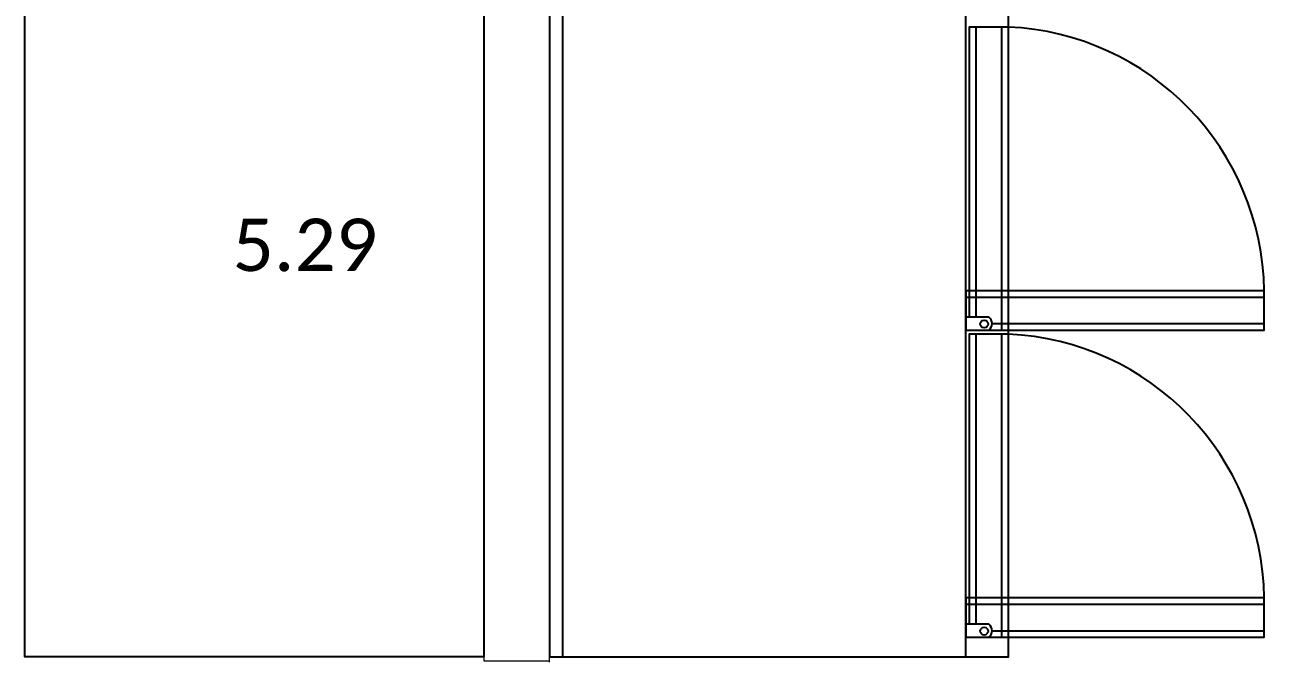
# Model space of a CAD drawing. Header units: millimetres. Extents: x -10496 to -5455, y -188 to 7293.
# Drawn here: x -6560.7 to -6371.7, y 3607.9 to 3705 of the extents above; entities that cross this region are included whole.
import ezdxf

# ---------------------------------------------------------------- set-up
doc = ezdxf.new("R2010")
doc.units = ezdxf.units.MM
doc.layers.add('alçıpan', color=12, linetype='Continuous', lineweight=20)
doc.layers.add('Kıtc-002 Çizgi', color=7, linetype='Continuous')
doc.layers.add('Kıtc-008 Rakam', color=1, linetype='Continuous')
doc.styles.get("Standard").update_dxf_attribs({"font": 'calibri.ttf', "height": 15})

# ---------------------------------------------------------------- blocks, each defined once
blk = doc.blocks.new('A$C4C105235')
at = {"layer": 'Kıtc-002 Çizgi'}
for points in [[(2, 3), (2, 6.5), (0, 6.5), (0, 3)], [(0, 6), (0, 0), (46.2, 0), (46.2, 6), (2, 6)], [(0, 5), (0, 1), (46.2, 1), (46.2, 5), (2, 5)]]:
    blk.add_lwpolyline(points, dxfattribs=at)
blk.add_circle((0.93, 3.71), 0.596, dxfattribs=at)
blk.add_arc((1, 3.75), 1.25, 216.8699, 323.1301, dxfattribs=at)
blk = doc.blocks.new('A$C512F5FE0')
at = {"layer": 'Kıtc-002 Çizgi'}
for p, q in [((209.98, 107), (32.48, 107)), ((32.48, 45.5), (209.98, 45.5))]:
    blk.add_line(p, q, dxfattribs=at)
blk.add_lwpolyline([(209.98, 39), (209.98, 109), (32.48, 109), (32.48, 39)], close=True, dxfattribs=at)
at = {"layer": 'Kıtc-002 Çizgi', "color": 251}
for points in [[(41.48, 45.5), (35.48, 45.5), (35.48, 0), (41.48, 0), (41.48, 45.5)], [(36.48, 41.5), (36.48, 0), (40.48, 0), (40.48, 45.5)], [(88.28, 45.5), (82.28, 45.5), (82.28, 0), (88.28, 0), (88.28, 45.5)], [(83.28, 41.5), (83.28, 0), (87.28, 0), (87.28, 45.5)]]:
    blk.add_lwpolyline(points, dxfattribs=at)
for centre in [(40.86, 40.86), (87.66, 40.86)]:
    blk.add_arc(centre, 40.86, 270.8691, 357.3948, dxfattribs=at)
for p in [(35.48, 39), (82.28, 39)]:
    blk.add_blockref('A$C4C105235', p, dxfattribs=at)

msp = doc.modelspace()

# ---------------------------------------------------------------- linework, layer by layer
at = {"elevation": 0.01}
msp.add_lwpolyline([(-6560.67, 3786.34), (-6490.67, 3786.34), (-6490.67, 3608.7), (-6560.67, 3608.7)], close=True, dxfattribs=at)
at = {"layer": 'alçıpan', "elevation": 0.01}
msp.add_lwpolyline([(-6480.67, 3607.9), (-6480.67, 3786.2), (-6490.67, 3786.2), (-6490.67, 3608.12), (-6480.67, 3608.12)], dxfattribs=at)

# ---------------------------------------------------------------- block references
at = {"rotation": 90}
msp.add_blockref('A$C512F5FE0', (-6371.66, 3576.22, 0.01), dxfattribs=at)

# ---------------------------------------------------------------- texts
at = {"layer": 'Kıtc-008 Rakam', "color": 1}
msp.add_text('5.29', height=8, dxfattribs=at).set_placement((-6529, 3667.5, 0.01))

doc.saveas('drawing.dxf')
